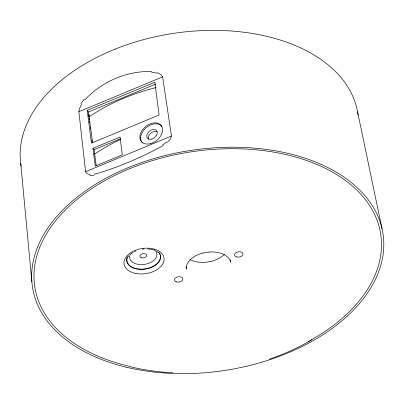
<?xml version="1.0" encoding="UTF-8"?>
<svg xmlns="http://www.w3.org/2000/svg" width="404" height="404" viewBox="0 0 404 404"><rect width="100%" height="100%" fill="white"/><g stroke="black" fill="none" stroke-linecap="round" stroke-linejoin="round"><path stroke-width="0.61" d="M90.193 174.654L87.037 173.725L85.592 171.685L78.866 111.666L79.487 108.605L81.542 104.383M157.207 72.68L160.494 74.285L162.61 76.876L171.463 136.007L170.367 139.102L167.372 142.445M127.962 256.904L128.765 255.818M84.83 99.859C101.692 81.658 127.038 70.564 151.924 71.574M224.346 254.475L224.169 254.651C220.544 258.116 215.615 260.282 210.918 261.403M130.573 254.045L133.012 252.364M89.077 116.872L90.269 116.069A159.343 104.712 -7.5 0 1 155.929 87.612M94.344 154.217L95.112 153.702A161.544 106.161 -7.5 0 1 120.69 139.385M163.241 145.531C141.385 157.444 118.15 167.498 94.213 174.371M311.888 339.789C298.47 347.733 284.169 354.121 269.418 359.151M308.469 341.395L309.525 340.83M134.386 251.621L135.845 250.96M78.866 111.666L162.61 76.876M87.183 110.353L154.823 82.249L159.105 115.009L91.466 143.112L87.183 110.353L88.537 111.999L92.582 142.905M88.537 111.999L155.601 84.138M92.94 148.298L119.993 137.057L122.321 154.833L95.263 166.074L92.94 148.298L94.102 149.707L96.182 165.645M94.102 149.707L120.579 138.708M85.592 171.685L171.463 136.007M203.55 252.899C198.854 254.02 193.93 256.187 190.299 259.656L188.193 262.14L186.981 264.352L186.35 266.574L186.365 269.114L185.997 266.69M203.515 252.909L209.126 252.03M210.954 261.398C204.126 262.969 196.657 262.863 190.203 259.711L189.986 259.595M142.253 249.192L144.066 248.975M209.095 252.03C214.1 251.647 219.624 252.248 224.271 254.596L228.538 257.828L229.815 259.646L230.674 262.161L230.305 259.737M172.856 372.786C158.656 372.084 144.501 370.17 130.684 366.797M147.677 248.899L151.131 249.303L154.288 250.162M156.555 251.197L158.56 252.662M357.56 111.812L382.058 228.861M88.648 115.069L88.794 116.216M89.092 118.513L89.239 119.66M89.461 121.377L89.607 122.528M90.269 127.689L90.415 128.836M91.89 140.304L92.041 141.451M20.735 163.398L31.871 281.901M115.216 49.49A1.697 0.485 67.4 0 1 115.347 49.389M130.517 366.534A174.947 109.858 -8.6 0 1 66.392 208.929A174.947 109.858 -8.6 0 1 330.058 170.776A174.947 109.858 -8.6 0 1 310.03 340.557M148.47 139.234A5.944 4.146 -39.5 0 1 150.808 133.153A5.944 4.146 -39.5 0 1 157.257 131.775M88.683 114.17A5.095 3.348 -7.5 0 1 88.925 116.211M142.551 142.93A12.741 8.883 -39.5 0 1 146.187 127.669A12.741 8.883 -39.5 0 1 162.014 126.538M151.687 72.301A28.058 21.841 -24.9 0 1 156.898 73.215M80.82 103.974A26.871 19.493 -55.8 0 1 84.279 99.273M93.885 175.275A29.012 16.726 -49.8 0 1 89.84 175.321M166.665 142.001A27.765 17.554 -24.7 0 1 162.65 144.895M21.165 166.201A170.397 107.004 -8.6 0 1 173.266 33.406A170.397 107.004 -8.6 0 1 358.07 115.079M159.171 252.712A16.988 10.671 -8.6 0 1 144.96 268.897A16.988 10.671 -8.6 0 1 127.25 257.217M158.701 252.328A16.988 10.671 -8.6 0 1 145.001 269.16A16.988 10.671 -8.6 0 1 127.624 256.712M154.424 249.798A13.761 8.641 -8.6 0 1 145.304 264.241A13.761 8.641 -8.6 0 1 130.255 254.323M176.523 281.947A4.247 2.666 -8.6 0 0 182.871 279.063A4.247 2.666 -8.6 0 0 176.563 277.29A4.247 2.666 -8.6 0 0 176.523 281.947M236.648 256.964A4.247 2.666 -8.6 0 0 242.996 254.086A4.247 2.666 -8.6 0 0 236.688 252.308A4.247 2.666 -8.6 0 0 236.648 256.964M134.774 273.235A20.215 12.696 -8.6 0 0 164.105 258.676A20.215 12.696 -8.6 0 0 133.259 251.253A20.215 12.696 -8.6 0 0 134.774 273.235M151.798 139.112A5.944 4.146 -39.5 0 0 156.671 130.729A5.944 4.146 -39.5 0 0 147.511 133.35A5.944 4.146 -39.5 0 0 151.798 139.112M150.803 143.561A12.741 8.883 -39.5 0 0 161.241 125.593A12.741 8.883 -39.5 0 0 141.612 131.209A12.741 8.883 -39.5 0 0 150.803 143.561M126.376 367.221A177.275 111.322 -8.6 0 0 383.638 239.617A177.275 111.322 -8.6 0 0 113.181 174.467A177.275 111.322 -8.6 0 0 126.376 367.221M141.552 257.833A3.399 2.136 -8.6 0 0 146.632 255.53A3.399 2.136 -8.6 0 0 141.587 254.111A3.399 2.136 -8.6 0 0 141.552 257.833"/></g></svg>
